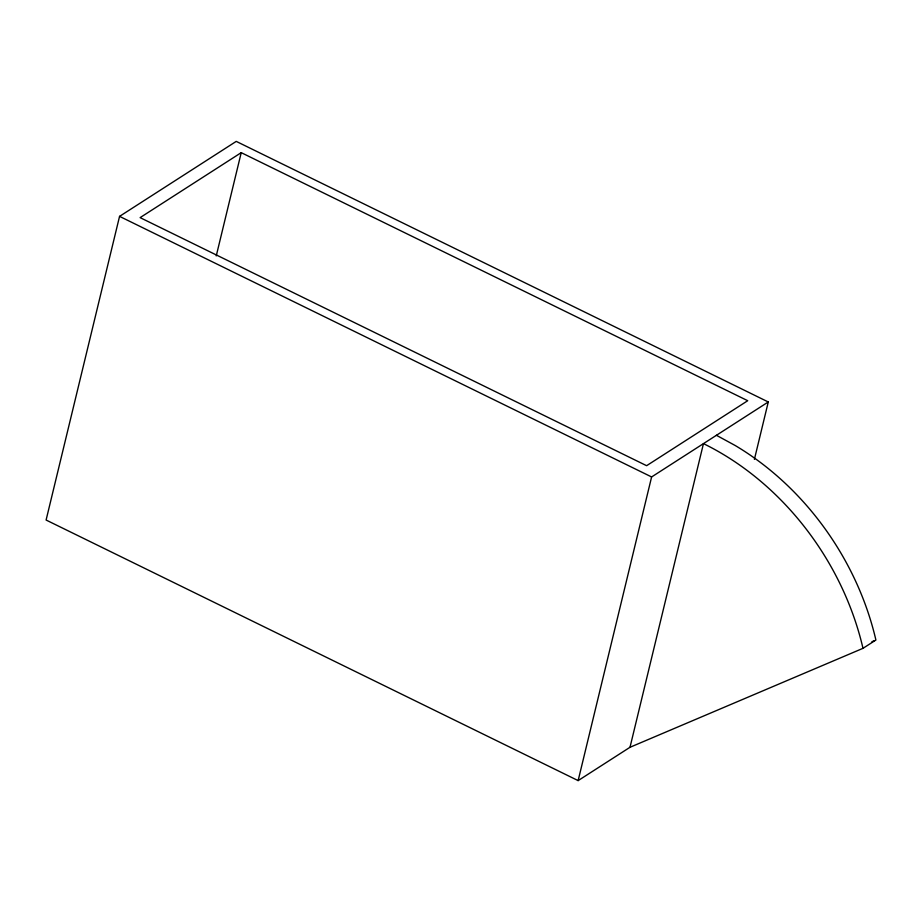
<?xml version="1.0" encoding="UTF-8"?>
<svg xmlns="http://www.w3.org/2000/svg" width="922" height="922" viewBox="0 0 922 922"><rect width="100%" height="100%" fill="white"/><g stroke="black" fill="none" stroke-linecap="round" stroke-linejoin="round"><path stroke-width="1.38" d="M754.403 459.34L768.28 401.969L236.239 141.389L119.56 216.37L46.1 520.031L578.14 780.611L630.003 747.281L862.992 648.327L875.9 640.029A254.656 202.736 57.3 0 0 735.157 445.487L716.429 435.288M216.255 255.878L241.23 152.649L747.73 400.713L646.622 465.691L140.109 217.627L241.23 152.649M578.14 780.611L651.612 476.951L768.28 401.969M630.003 747.281L703.463 443.62A254.656 202.736 57.3 0 1 862.992 648.327M871.924 641.724L874.575 640.594M119.56 216.37L651.612 476.951"/></g></svg>
